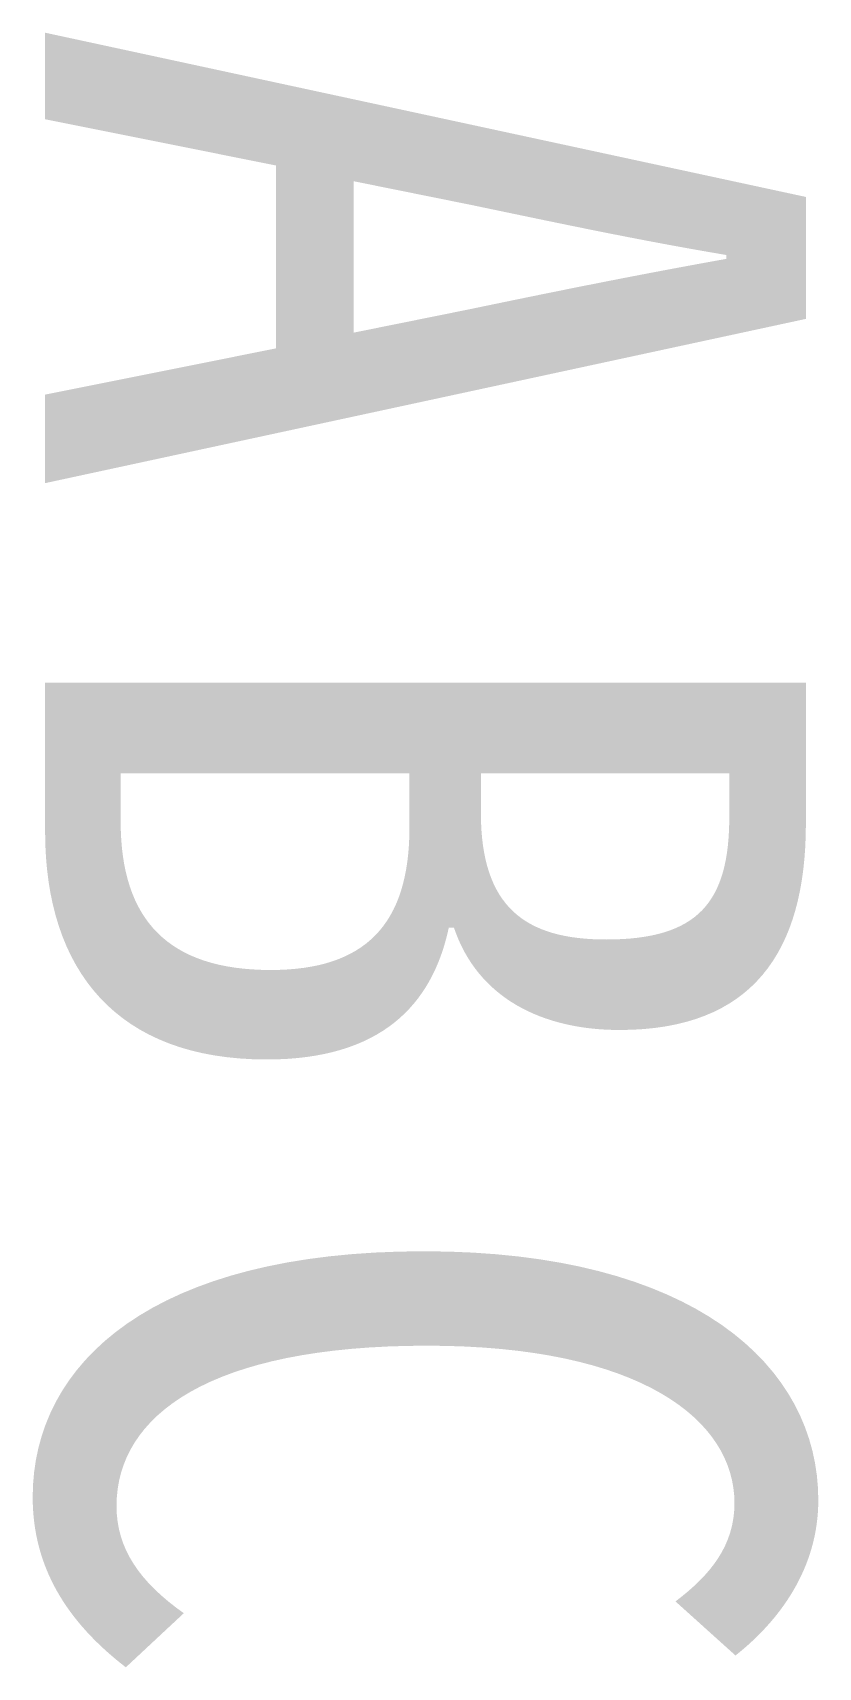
# Model space of a CAD drawing. Units: millimetres at full size, sheet at 1:100. Extents: x -9429 to -8672, y -5085 to -3510.
import ezdxf

# ---------------------------------------------------------------- set-up
doc = ezdxf.new("R2010")
doc.units = ezdxf.units.MM
doc.header["$LTSCALE"] = 100
doc.layers.add('0-0', color=6, linetype='Continuous')
doc.styles.add('@ＭＳ ゴシック', font='')
doc.styles.get('@ＭＳ ゴシック').set_extended_font_data('@MS Gothic')

msp = doc.modelspace()

# ---------------------------------------------------------------- texts
at = {"layer": '0-0', "insert": (-9428.6, -3489.8), "char_height": 733.1, "attachment_point": 7, "rotation": 270, "style": '@ＭＳ ゴシック'}
msp.add_mtext('\\T1.21;\\W0.95;ABC', dxfattribs=at)

doc.saveas('drawing.dxf')
